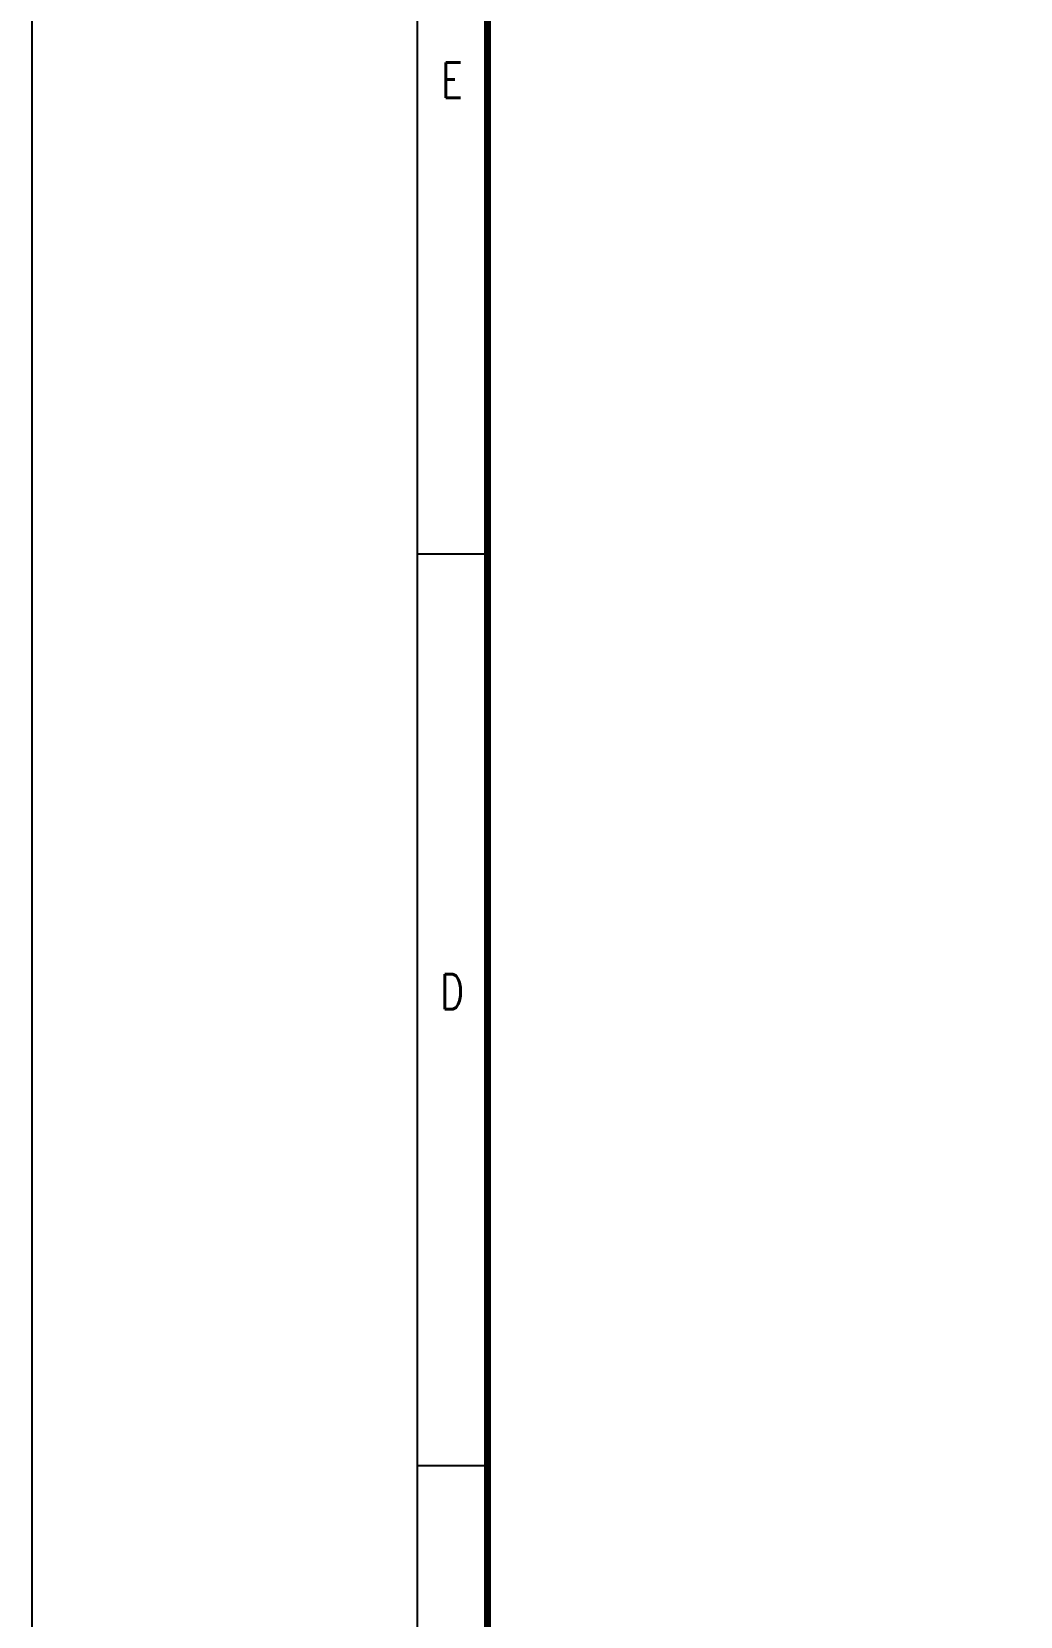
# Model space of a CAD drawing. Header units: millimetres. Extents: x -18234 to 26733, y 279 to 18488.
# Drawn here: x 981 to 4036, y 8918 to 13816 of the extents above; entities that cross this region are included whole.
import ezdxf
from ezdxf.enums import TextEntityAlignment as Align

# ---------------------------------------------------------------- set-up
doc = ezdxf.new("R2010")
doc.units = ezdxf.units.MM
doc.layers.add('A2FORM', color=111, linetype='Continuous')
doc.styles.add('ROMANS', font='romans')

# ---------------------------------------------------------------- blocks, each defined once
blk = doc.blocks.new('새로운 블럭-hd표제란A3')
at = {"layer": 'A2FORM', "color": 7}
for p, q in [((310841.6, 27455.9), (311282.4, 27455.9)), ((310841.6, 21725.5), (311282.4, 21725.5))]:
    blk.add_line(p, q, dxfattribs=at)
for points in [[(360784.3, 40239.1), (308417.2, 40239.1), (308417.2, 3211.9), (360784.3, 3211.9)], [(359858.6, 4093.5), (310841.6, 4093.5), (310841.6, 39357.5), (359858.6, 39357.5)]]:
    blk.add_lwpolyline(points, close=True, dxfattribs=at)
at = {"layer": 'A2FORM', "color": 7, "const_width": 44.1}
blk.add_lwpolyline([(311282.4, 38916.7), (359417.8, 38916.7), (359417.8, 4534.3), (311282.4, 4534.3)], close=True, dxfattribs=at)
at = {"layer": 'A2FORM', "color": 7}
blk.add_lwpolyline([(310400.8, 21725.5, 0, 0, 0), (310577.1, 21725.5, 264.5, 0, 0), (310841.6, 21725.5, 0, 0, 0)], format="xyseb", dxfattribs=at)
at = {"layer": 'A2FORM', "color": 7, "style": 'ROMANS', "width": 0.75}
for s, p in [('E', (311059.6, 30323.9)), ('D', (311059.6, 24593.5))]:
    blk.add_text(s, height=220.4, dxfattribs=at).set_placement(p, align=Align.CENTER)

msp = doc.modelspace()

# ---------------------------------------------------------------- block references
at = {"xscale": 0.491755002900678, "yscale": 0.491755002900678, "zscale": 0.491755002900678}
msp.add_blockref('새로운 블럭-hd표제란A3', (-150684.813, -1300), dxfattribs=at)

doc.saveas('drawing.dxf')
